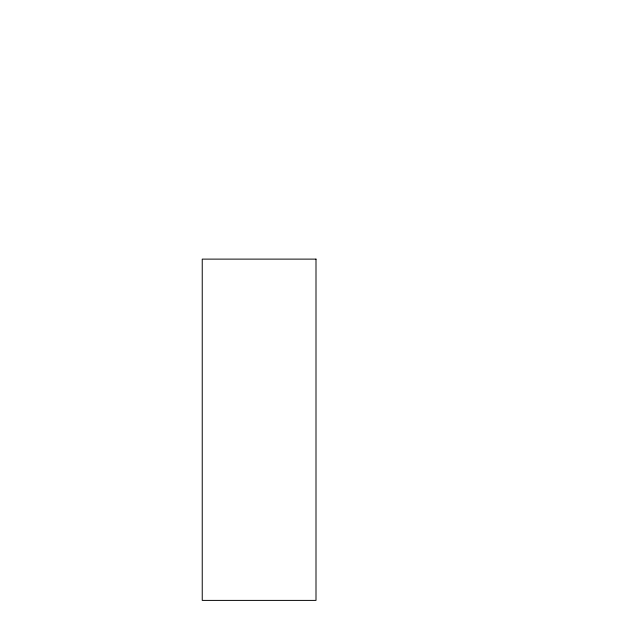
<?xml version="1.0" encoding="UTF-8"?>
<svg xmlns="http://www.w3.org/2000/svg" width="632" height="632" viewBox="0 0 632 632"><rect width="100%" height="100%" fill="white"/><g stroke="black" fill="none" stroke-linecap="round" stroke-linejoin="round"><path stroke-width="0.95" d="M316 259.12L202.24 259.12L202.24 600.4L316 600.4L316 259.12"/></g></svg>
